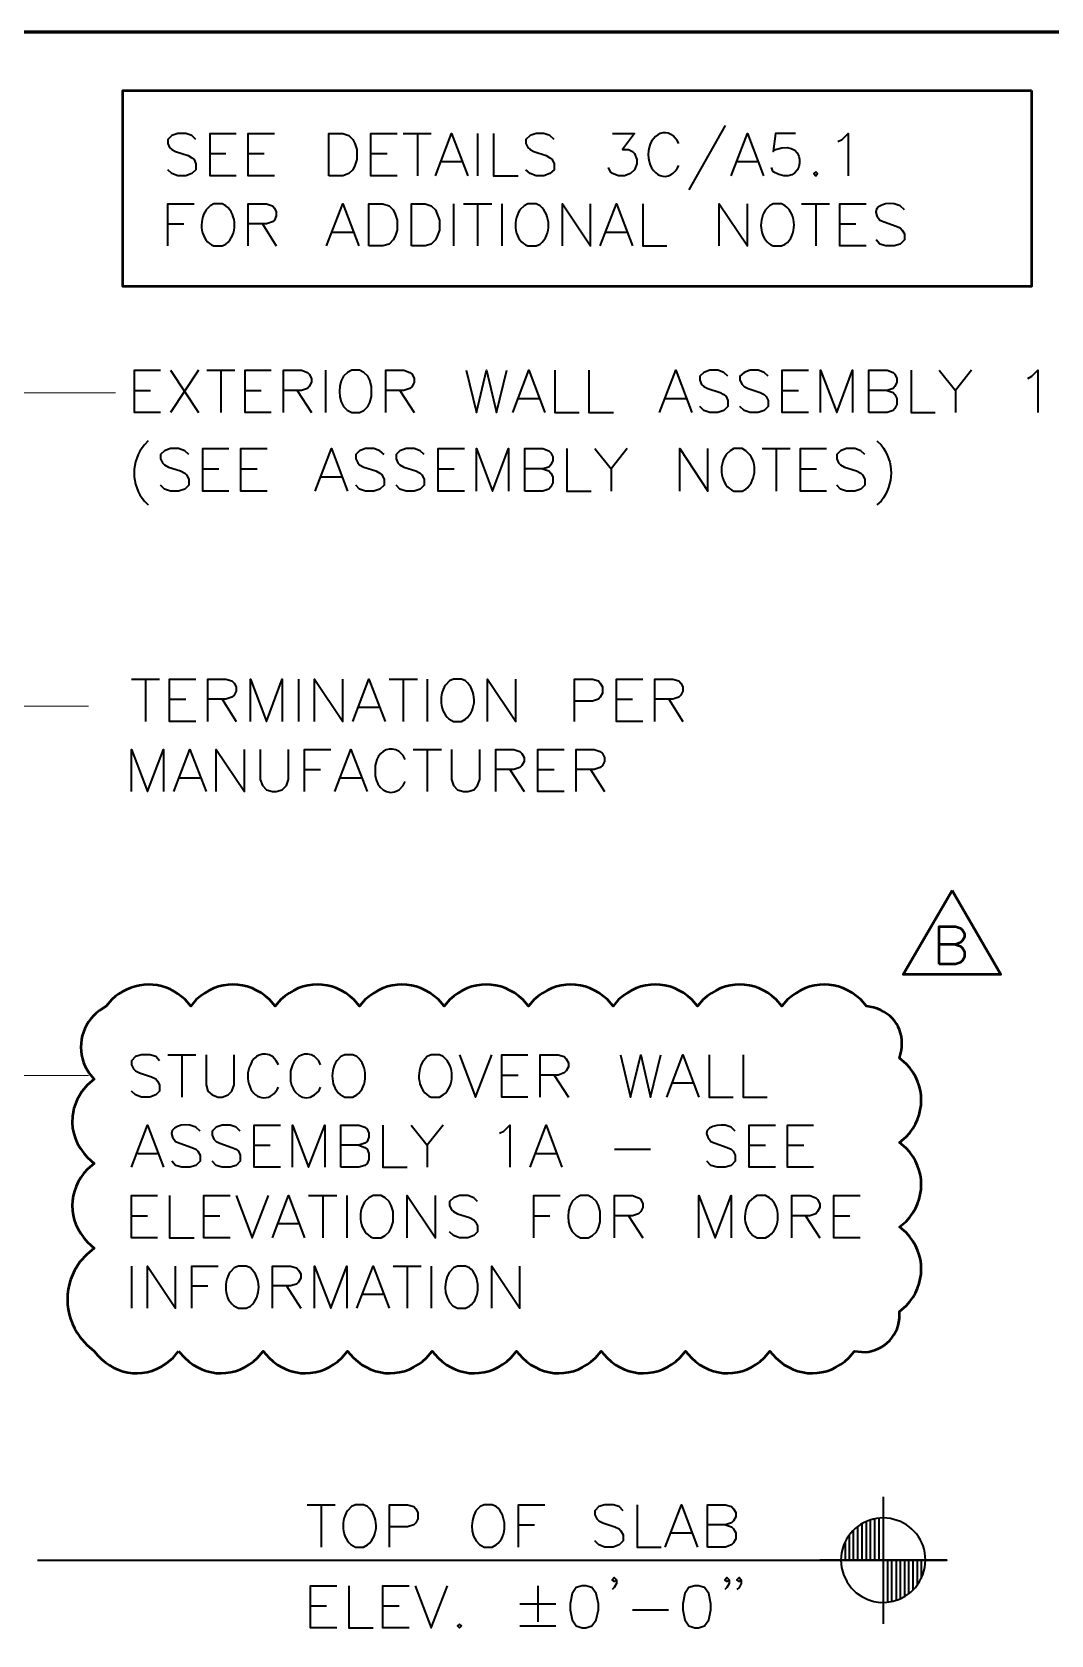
# Model space of a CAD drawing. Header units: inches. Extents: x 5 to 516, y -193 to 129.
# Drawn here: x 353.964 to 355.472, y -10.932 to -8.559 of the extents above; entities that cross this region are included whole.
import ezdxf

# ---------------------------------------------------------------- set-up
doc = ezdxf.new("R2010")
doc.units = ezdxf.units.IN
doc.header["$MEASUREMENT"] = 0
doc.layers.add('PDF6_Geometry', color=7, linetype='Continuous')

msp = doc.modelspace()

# ---------------------------------------------------------------- linework, layer by layer
at = {"layer": 'PDF6_Geometry', "lineweight": 60}
msp.add_lwpolyline([(356.8940342, -11.7255821), (356.8940342, -8.5589156), (334.3940348, -8.5589156), (334.3940348, -12.3344711)], dxfattribs=at)
at = {"layer": 'PDF6_Geometry', "lineweight": 50}
for points in [[(355.4434786, -8.6455816), (355.4434786, -8.9355816), (354.0984787, -8.9355816), (354.0984787, -8.6455816)], [(355.3257009, -9.8294708), (355.3979231, -9.9539153), (355.2534786, -9.9539153)]]:
    msp.add_lwpolyline(points, close=True, dxfattribs=at)
at = {"layer": 'PDF6_Geometry', "lineweight": 35}
for points in [[(354.9901453, -8.6972483), (354.9362564, -8.7922483)], [(354.206812, -8.7178048), (354.2007009, -8.7122492), (354.191812, -8.7089159), (354.1801454, -8.7089159), (354.1712565, -8.7122492), (354.1651454, -8.7178048), (354.1651454, -8.7239159), (354.1679231, -8.730027), (354.1712565, -8.7328048), (354.176812, -8.7355825), (354.1951454, -8.7416937), (354.2007009, -8.745027), (354.2040343, -8.7478048), (354.206812, -8.7539159), (354.206812, -8.7628048), (354.2007009, -8.7683603), (354.191812, -8.7716936), (354.1801454, -8.7716936), (354.1712565, -8.7683603), (354.1651454, -8.7628048)], [(354.2662565, -8.7716932), (354.2279231, -8.7716932), (354.2279231, -8.7089154), (354.2662565, -8.7089154)], [(354.3229231, -8.7716932), (354.2840342, -8.7716932), (354.2840342, -8.7089154), (354.3229231, -8.7089154)], [(354.5045897, -8.7716932), (354.4657008, -8.7716932), (354.4657008, -8.7089154), (354.5045897, -8.7089154)], [(354.5134786, -8.7089151), (354.5551453, -8.7089151)], [(354.5345897, -8.7089151), (354.5345897, -8.7716929)], [(354.5612565, -8.7716932), (354.5851453, -8.7089154), (354.6090342, -8.7716932)], [(354.6234787, -8.7089151), (354.6234787, -8.7716929)], [(354.6473675, -8.7089151), (354.6473675, -8.7716929), (354.6834786, -8.7716929)], [(354.7368119, -8.7178048), (354.7307008, -8.7122492), (354.7218119, -8.7089159), (354.7101453, -8.7089159), (354.7012564, -8.7122492), (354.6951453, -8.7178048), (354.6951453, -8.7239159), (354.697923, -8.730027), (354.7012564, -8.7328048), (354.7068119, -8.7355825), (354.7251453, -8.7416937), (354.7307008, -8.745027), (354.7340342, -8.7478048), (354.7368119, -8.7539159), (354.7368119, -8.7628048), (354.7307008, -8.7683603), (354.7218119, -8.7716936), (354.7101453, -8.7716936), (354.7012564, -8.7683603), (354.6951453, -8.7628048)], [(354.8234787, -8.7089151), (354.855701, -8.7089151), (354.8379232, -8.732804), (354.8468121, -8.732804), (354.8529232, -8.7355818), (354.855701, -8.7389151), (354.8590343, -8.747804), (354.8590343, -8.7539151), (354.855701, -8.762804), (354.8501454, -8.7683595), (354.8412565, -8.7716929), (354.8323676, -8.7716929), (354.8234787, -8.7683595), (354.8201454, -8.7655818), (354.8173676, -8.7594707)], [(354.9990342, -8.7716932), (355.0229231, -8.7089154), (355.046812, -8.7716932)], [(355.0940342, -8.7089151), (355.0645897, -8.7089151), (355.0612564, -8.7355818), (355.0645897, -8.732804)], [(355.1568119, -8.721138), (355.162923, -8.7178046), (355.1718119, -8.7089157), (355.1718119, -8.7716935)], [(354.2279231, -8.738915), (354.2512565, -8.738915)], [(354.2840342, -8.738915), (354.3079231, -8.738915)], [(354.4657008, -8.738915), (354.4895897, -8.738915)], [(354.5701453, -8.7505818), (354.6001453, -8.7505818)], [(355.007923, -8.7505818), (355.0373675, -8.7505818)], [(355.0612564, -8.7655818), (355.0584786, -8.7594707)], [(354.1651454, -8.8755818), (354.1651454, -8.8133595), (354.2040343, -8.8133595)], [(354.2512562, -8.8161376), (354.2457007, -8.8133598), (354.2334785, -8.8133598), (354.2279229, -8.8161376), (354.2218118, -8.8222487)], [(354.2840342, -8.8755818), (354.2840342, -8.8133595), (354.3112564, -8.8133595), (354.3201453, -8.8161373), (354.3229231, -8.8194707), (354.3257009, -8.8250262), (354.3257009, -8.8311373), (354.3229231, -8.8372484), (354.3201453, -8.8400262), (354.3112564, -8.842804), (354.2840342, -8.842804)], [(354.4001451, -8.8755818), (354.424034, -8.8133595), (354.4479229, -8.8755818)], [(354.5879232, -8.8133598), (354.5879232, -8.875582)], [(354.6029231, -8.8133598), (354.6445898, -8.8133598)], [(354.6234787, -8.8133598), (354.6234787, -8.875582)], [(354.6595897, -8.8133598), (354.6595897, -8.875582)], [(354.7162565, -8.8161376), (354.7101454, -8.8133598), (354.6979232, -8.8133598), (354.6923677, -8.8161376), (354.6862565, -8.8222487)], [(354.7490342, -8.8755818), (354.7490342, -8.8133595), (354.7907009, -8.8755818), (354.7907009, -8.8133595)], [(354.8051453, -8.8755818), (354.8290342, -8.8133595), (354.8529231, -8.8755818)], [(354.8679231, -8.8133598), (354.8679231, -8.875582), (354.9034786, -8.875582)], [(354.9812565, -8.8755818), (354.9812565, -8.8133595), (355.0229231, -8.8755818), (355.0229231, -8.8133595)], [(355.0790342, -8.8161376), (355.0734787, -8.8133598), (355.0612564, -8.8133598), (355.0557009, -8.8161376), (355.0495898, -8.8222487)], [(355.1029231, -8.8133598), (355.1445898, -8.8133598)], [(355.1240342, -8.8133598), (355.1240342, -8.875582)], [(355.1984786, -8.8755818), (355.1595897, -8.8755818), (355.1595897, -8.8133595), (355.1984786, -8.8133595)], [(355.2551454, -8.8222483), (355.2490342, -8.8161372), (355.2401454, -8.8133595)], [(354.1651454, -8.8428048), (354.1890343, -8.8428048)], [(354.3051453, -8.8428048), (354.3257009, -8.8755825)], [(355.1595897, -8.8428048), (355.1834786, -8.8428048)], [(355.2190342, -8.8372483), (355.2251454, -8.8400261), (355.2429231, -8.8461372), (355.2490342, -8.848915), (355.251812, -8.8522483), (355.2551454, -8.8578039), (355.2551454, -8.8666928), (355.2490342, -8.8728039), (355.2401454, -8.8755817), (355.2279231, -8.8755817), (355.2190342, -8.8728039), (355.2134787, -8.8666928)], [(354.2334785, -8.875582), (354.2457007, -8.875582), (354.2512562, -8.8728043)], [(354.4090342, -8.8550265), (354.4390342, -8.8550265)], [(354.6979232, -8.875582), (354.7101454, -8.875582), (354.7162565, -8.8728043)], [(354.8140341, -8.8550265), (354.8440341, -8.8550265)], [(355.0612564, -8.875582), (355.0734787, -8.875582), (355.0790342, -8.8728043)], [(354.1545899, -9.1222486), (354.115701, -9.1222486), (354.115701, -9.0594708), (354.1545899, -9.0594708)], [(354.1690344, -9.0594716), (354.2107011, -9.1222494)], [(354.2107011, -9.0594716), (354.1690344, -9.1222494)], [(354.2229231, -9.0594716), (354.2645897, -9.0594716)], [(354.2434786, -9.0594716), (354.2434786, -9.1222494)], [(354.3179233, -9.1222486), (354.27959, -9.1222486), (354.27959, -9.0594708), (354.3179233, -9.0594708)], [(354.3362566, -9.1222486), (354.3362566, -9.0594708), (354.3629232, -9.0594708), (354.3718121, -9.0628041), (354.3745899, -9.0655819), (354.3779232, -9.071693), (354.3779232, -9.0772486), (354.3745899, -9.0833597), (354.3718121, -9.086693), (354.3629232, -9.0894708), (354.3362566, -9.0894708)], [(354.3984785, -9.0594716), (354.3984785, -9.1222494)], [(354.4373675, -9.1222494), (354.4490342, -9.1222494), (354.4551453, -9.1189161), (354.4612564, -9.1133605), (354.4640342, -9.1072494), (354.466812, -9.0983605), (354.466812, -9.0833605), (354.4640342, -9.0744716), (354.4612564, -9.0683605), (354.4551453, -9.062805), (354.4490342, -9.0594716), (354.4373675, -9.0594716), (354.4312564, -9.062805), (354.4251453, -9.0683605)], [(354.4879233, -9.1222486), (354.4879233, -9.0594708), (354.51459, -9.0594708), (354.5234788, -9.0628041), (354.5268122, -9.0655819), (354.52959, -9.071693), (354.52959, -9.0772486), (354.5268122, -9.0833597), (354.5234788, -9.086693), (354.51459, -9.0894708), (354.4879233, -9.0894708)], [(354.6068119, -9.0594716), (354.6218119, -9.1222494), (354.6368119, -9.0594716), (354.6518119, -9.1222494), (354.6668119, -9.0594716)], [(354.6757008, -9.1222486), (354.6995897, -9.0594708), (354.722923, -9.1222486)], [(354.7379233, -9.0594716), (354.7379233, -9.1222494), (354.7740344, -9.1222494)], [(354.7884785, -9.0594716), (354.7884785, -9.1222494), (354.8245896, -9.1222494)], [(354.892923, -9.1222486), (354.9168119, -9.0594708), (354.9407008, -9.1222486)], [(354.9940341, -9.0683602), (354.987923, -9.0628046), (354.9790341, -9.0594713), (354.9673675, -9.0594713), (354.9584786, -9.0628046), (354.9523675, -9.0683602), (354.9523675, -9.0744713), (354.9551452, -9.0805824), (354.9584786, -9.0833602), (354.9645897, -9.0866935), (354.9823675, -9.0922491), (354.987923, -9.0955824), (354.9912564, -9.0983602), (354.9940341, -9.1044713), (354.9940341, -9.1133602), (354.987923, -9.1189157), (354.9790341, -9.1222491), (354.9673675, -9.1222491), (354.9584786, -9.1189157), (354.9523675, -9.1133602)], [(355.0534787, -9.0683602), (355.0479231, -9.0628046), (355.0390343, -9.0594713), (355.026812, -9.0594713), (355.0179231, -9.0628046), (355.011812, -9.0683602), (355.011812, -9.0744713), (355.0151454, -9.0805824), (355.0179231, -9.0833602), (355.0240343, -9.0866935), (355.041812, -9.0922491), (355.0479231, -9.0955824), (355.0507009, -9.0983602), (355.0534787, -9.1044713), (355.0534787, -9.1133602), (355.0479231, -9.1189157), (355.0390343, -9.1222491), (355.026812, -9.1222491), (355.0179231, -9.1189157), (355.011812, -9.1133602)], [(355.1134787, -9.1222486), (355.0745898, -9.1222486), (355.0745898, -9.0594708), (355.1134787, -9.0594708)], [(355.1312564, -9.1222486), (355.1312564, -9.0594708), (355.1551453, -9.1222486), (355.1784786, -9.0594708), (355.1784786, -9.1222486)], [(355.2023675, -9.1222486), (355.2023675, -9.0594708), (355.2295897, -9.0594708), (355.2384786, -9.0628041), (355.2412564, -9.0655819), (355.2440341, -9.071693), (355.2440341, -9.0772486), (355.2412564, -9.0833597), (355.2384786, -9.086693), (355.2295897, -9.0894708), (355.2023675, -9.0894708)], [(355.2651454, -9.0594716), (355.2651454, -9.1222494), (355.3007009, -9.1222494)], [(355.306812, -9.0594716), (355.3307009, -9.0894716), (355.3307009, -9.1222494)], [(355.3545897, -9.0594716), (355.3307008, -9.0894716)], [(355.437923, -9.0716934), (355.4440341, -9.06836), (355.452923, -9.0594711), (355.452923, -9.1222489)], [(354.115701, -9.0894716), (354.1395899, -9.0894716)], [(354.27959, -9.0894716), (354.3034788, -9.0894716)], [(354.3568119, -9.0894716), (354.377923, -9.1222493)], [(354.5084786, -9.0894716), (354.5295897, -9.1222493)], [(354.6845899, -9.1011383), (354.7140343, -9.1011383)], [(354.901812, -9.1011383), (354.931812, -9.1011383)], [(355.0745898, -9.0894716), (355.0984787, -9.0894716)], [(355.2295897, -9.0894716), (355.2384786, -9.0922493), (355.2412564, -9.0955827), (355.2440342, -9.1011382), (355.2440342, -9.1100271), (355.2412564, -9.1161382), (355.2384786, -9.118916), (355.2295897, -9.1222493), (355.2023675, -9.1222493)], [(354.1362562, -9.1639152), (354.1307007, -9.1700263)], [(354.1962566, -9.1844716), (354.1901455, -9.1789161), (354.1812566, -9.1755828), (354.1690344, -9.1755828), (354.1601455, -9.1789161), (354.15459, -9.1844716), (354.15459, -9.1905828), (354.1573677, -9.1966939), (354.1601455, -9.1994716), (354.1662566, -9.202805), (354.1840344, -9.2083605), (354.1901455, -9.2116939), (354.1929233, -9.2144716), (354.1962566, -9.2205828), (354.1962566, -9.2294716), (354.1901455, -9.2355828), (354.1812566, -9.2383605), (354.1690344, -9.2383605), (354.1601455, -9.2355828), (354.15459, -9.2294716)], [(354.2557008, -9.23836), (354.2168119, -9.23836), (354.2168119, -9.1755823), (354.2557008, -9.1755823)], [(354.3123674, -9.23836), (354.2734785, -9.23836), (354.2734785, -9.1755823), (354.3123674, -9.1755823)], [(354.3834786, -9.23836), (354.4073675, -9.1755823), (354.4312564, -9.23836)], [(354.4851453, -9.1844716), (354.4790342, -9.1789161), (354.4701453, -9.1755828), (354.4579231, -9.1755828), (354.4490342, -9.1789161), (354.4434787, -9.1844716), (354.4434787, -9.1905828), (354.4462565, -9.1966939), (354.4490342, -9.1994716), (354.4551453, -9.202805), (354.4729231, -9.2083605), (354.4790342, -9.2116939), (354.481812, -9.2144716), (354.4851453, -9.2205828), (354.4851453, -9.2294716), (354.4790342, -9.2355828), (354.4701453, -9.2383605), (354.4579231, -9.2383605), (354.4490342, -9.2355828), (354.4434787, -9.2294716)], [(354.5445899, -9.1844716), (354.5384788, -9.1789161), (354.5295899, -9.1755828), (354.5179232, -9.1755828), (354.5084788, -9.1789161), (354.5029232, -9.1844716), (354.5029232, -9.1905828), (354.505701, -9.1966939), (354.5084788, -9.1994716), (354.5145899, -9.202805), (354.5323677, -9.2083605), (354.5384788, -9.2116939), (354.5412566, -9.2144716), (354.5445899, -9.2205828), (354.5445899, -9.2294716), (354.5384788, -9.2355828), (354.5295899, -9.2383605), (354.5179232, -9.2383605), (354.5084788, -9.2355828), (354.5029232, -9.2294716)], [(354.6040341, -9.23836), (354.5651452, -9.23836), (354.5651452, -9.1755823), (354.6040341, -9.1755823)], [(354.6218118, -9.23836), (354.6218118, -9.1755823), (354.6457007, -9.23836), (354.6695896, -9.1755823), (354.6695896, -9.23836)], [(354.6934787, -9.23836), (354.6934787, -9.1755823), (354.7201453, -9.1755823), (354.7290342, -9.1789156), (354.731812, -9.1816934), (354.7351453, -9.1878045), (354.7351453, -9.19336), (354.731812, -9.1994711), (354.7290342, -9.2028045), (354.7201453, -9.2055823), (354.6934787, -9.2055823)], [(354.7557009, -9.175582), (354.7557009, -9.2383598), (354.791812, -9.2383598)], [(354.7973676, -9.175582), (354.8212565, -9.205582), (354.8212565, -9.2383598)], [(354.8451454, -9.175582), (354.8212565, -9.205582)], [(354.9229231, -9.23836), (354.9229231, -9.1755823), (354.9645898, -9.23836), (354.9645898, -9.1755823)], [(355.0207009, -9.1789153), (355.0151453, -9.175582), (355.0029231, -9.175582), (354.9973675, -9.1789153), (354.9912564, -9.1844709)], [(355.0445898, -9.175582), (355.0862564, -9.175582)], [(355.0657009, -9.175582), (355.0657009, -9.2383598)], [(355.1401453, -9.23836), (355.1012564, -9.23836), (355.1012564, -9.1755823), (355.1401453, -9.1755823)], [(355.196812, -9.1844716), (355.1907009, -9.1789161), (355.181812, -9.1755828), (355.1695898, -9.1755828), (355.1607009, -9.1789161), (355.1551453, -9.1844716), (355.1551453, -9.1905828), (355.1579231, -9.1966939), (355.1607009, -9.1994716), (355.166812, -9.202805), (355.1845898, -9.2083605), (355.1907009, -9.2116939), (355.1934787, -9.2144716), (355.196812, -9.2205828), (355.196812, -9.2294716), (355.1907009, -9.2355828), (355.181812, -9.2383605), (355.1695898, -9.2383605), (355.1607009, -9.2355828), (355.1551453, -9.2294716)], [(355.2145898, -9.1639152), (355.2207009, -9.1700263)], [(354.2168119, -9.2055819), (354.2407008, -9.2055819)], [(354.2734785, -9.2055819), (354.2973674, -9.2055819)], [(354.5651452, -9.2055819), (354.5890341, -9.2055819)], [(354.7201454, -9.2055819), (354.7290343, -9.2083597), (354.731812, -9.211693), (354.7351454, -9.2172486), (354.7351454, -9.2261374), (354.731812, -9.2322486), (354.7290343, -9.2355819), (354.7201454, -9.2383597), (354.6934787, -9.2383597)], [(355.1012564, -9.2055819), (355.1251453, -9.2055819)], [(354.3923677, -9.2172486), (354.4223677, -9.2172486)], [(354.1307007, -9.2533597), (354.1362562, -9.2589152)], [(355.0029231, -9.2383598), (355.0151453, -9.2383598), (355.0207009, -9.235582)], [(355.2207009, -9.2533597), (355.2145898, -9.2589152)], [(354.1112564, -9.5166928), (354.1529231, -9.5166928)], [(354.1323675, -9.5166928), (354.1323675, -9.5794705)], [(354.2068122, -9.5794708), (354.1679233, -9.5794708), (354.1679233, -9.516693), (354.2068122, -9.516693)], [(354.2245899, -9.5794708), (354.2245899, -9.516693), (354.2512566, -9.516693), (354.2601455, -9.5194708), (354.2634788, -9.5228042), (354.2662566, -9.5283597), (354.2662566, -9.5344708), (354.2634788, -9.5405819), (354.2601455, -9.5433597), (354.2512566, -9.546693), (354.2245899, -9.546693)], [(354.2873674, -9.5794708), (354.2873674, -9.516693), (354.3112563, -9.5794708), (354.3345896, -9.516693), (354.3345896, -9.5794708)], [(354.3584785, -9.5166928), (354.3584785, -9.5794705)], [(354.3823675, -9.5794708), (354.3823675, -9.516693), (354.4240342, -9.5794708), (354.4240342, -9.516693)], [(354.4390341, -9.5794708), (354.462923, -9.516693), (354.4868119, -9.5794708)], [(354.4929231, -9.5166928), (354.5345897, -9.5166928)], [(354.5134786, -9.5166928), (354.5134786, -9.5794705)], [(354.5490342, -9.5166928), (354.5490342, -9.5794705)], [(354.6057009, -9.5194705), (354.5995898, -9.5166928), (354.5879232, -9.5166928), (354.5818121, -9.5194705), (354.5762565, -9.5255817)], [(354.6384786, -9.5794708), (354.6384786, -9.516693), (354.6801453, -9.5794708), (354.6801453, -9.516693)], [(354.7668121, -9.5794708), (354.7668121, -9.516693), (354.7934788, -9.516693), (354.8023677, -9.5194708), (354.8051455, -9.5228042), (354.8084788, -9.5283597), (354.8084788, -9.5378042), (354.8051455, -9.5433597), (354.8023677, -9.546693), (354.7934788, -9.5494708), (354.7668121, -9.5494708)], [(354.867923, -9.5794708), (354.8290341, -9.5794708), (354.8290341, -9.516693), (354.867923, -9.516693)], [(354.8857008, -9.5794708), (354.8857008, -9.516693), (354.9123675, -9.516693), (354.9212564, -9.5194708), (354.9245897, -9.5228042), (354.9273675, -9.5283597), (354.9273675, -9.5344708), (354.9245897, -9.5405819), (354.9212564, -9.5433597), (354.9123675, -9.546693), (354.8857008, -9.546693)], [(354.1679233, -9.5466927), (354.1918122, -9.5466927)], [(354.2457008, -9.5466927), (354.2662563, -9.5794705)], [(354.4479232, -9.5583594), (354.4779232, -9.5583594)], [(354.8290341, -9.5466927), (354.852923, -9.5466927)], [(354.9068119, -9.5466927), (354.9273675, -9.5794705)], [(354.5879232, -9.5794705), (354.5995898, -9.5794705), (354.6057009, -9.5761372)], [(354.1112564, -9.6833594), (354.1112564, -9.6211372), (354.1351453, -9.6833594), (354.1590342, -9.6211372), (354.1590342, -9.6833594)], [(354.1740342, -9.6833594), (354.1979231, -9.6211372), (354.221812, -9.6833594)], [(354.2368119, -9.6833594), (354.2368119, -9.6211372), (354.2784786, -9.6833594), (354.2784786, -9.6211372)], [(354.3018118, -9.6211375), (354.3018118, -9.6655819), (354.3051452, -9.6744708), (354.3112563, -9.6805819), (354.3201452, -9.6833597), (354.3257007, -9.6833597), (354.3345896, -9.6805819), (354.3407007, -9.6744708), (354.3440341, -9.6655819), (354.3440341, -9.6211375)], [(354.3673676, -9.6833594), (354.3673676, -9.6211372), (354.4062564, -9.6211372)], [(354.4123674, -9.6833594), (354.4362563, -9.6211372), (354.4601452, -9.6833594)], [(354.5162566, -9.6355825), (354.5134788, -9.6300269), (354.5073677, -9.6239158)], [(354.5284786, -9.6211375), (354.5701453, -9.6211375)], [(354.5490342, -9.6211375), (354.5490342, -9.6833597)], [(354.5851455, -9.6211375), (354.5851455, -9.6655819), (354.5879233, -9.6744708), (354.5940344, -9.6805819), (354.6029233, -9.6833597), (354.6090344, -9.6833597), (354.6179233, -9.6805819), (354.6234788, -9.6744708), (354.6268122, -9.6655819), (354.6268122, -9.6211375)], [(354.6507009, -9.6833594), (354.6507009, -9.6211372), (354.6773676, -9.6211372), (354.6862565, -9.623915), (354.6890343, -9.6266928), (354.6923676, -9.6328039), (354.6923676, -9.638915), (354.6890343, -9.6444705), (354.6862565, -9.6478039), (354.6773676, -9.6505817), (354.6507009, -9.6505817)], [(354.7518121, -9.6833594), (354.7129232, -9.6833594), (354.7129232, -9.6211372), (354.7518121, -9.6211372)], [(354.7695898, -9.6833594), (354.7695898, -9.6211372), (354.7962565, -9.6211372), (354.8051453, -9.623915), (354.8084787, -9.6266928), (354.8112565, -9.6328039), (354.8112565, -9.638915), (354.8084787, -9.6444705), (354.8051453, -9.6478039), (354.7962565, -9.6505817), (354.7695898, -9.6505817)], [(354.3673676, -9.6505824), (354.3912564, -9.6505824)], [(354.4745899, -9.6355825), (354.4718122, -9.6444714), (354.4718122, -9.6594714)], [(354.6712565, -9.6505824), (354.6923676, -9.6833602)], [(354.7129232, -9.6505824), (354.7368121, -9.6505824)], [(354.7907009, -9.6505824), (354.8112564, -9.6833602)], [(354.1829233, -9.6628041), (354.2129233, -9.6628041)], [(354.4212565, -9.6628041), (354.450701, -9.6628041)], [(354.5073677, -9.6805825), (354.5134788, -9.6744714), (354.5162566, -9.6683602)], [(354.1529231, -10.0816929), (354.1473675, -10.0755818), (354.1384786, -10.072804), (354.1262564, -10.072804), (354.1173675, -10.0755818), (354.1112564, -10.0816929), (354.1112564, -10.087804), (354.1145897, -10.0939152), (354.1173675, -10.0966929), (354.1234786, -10.0994707), (354.1412564, -10.1055818), (354.1473675, -10.1083596), (354.1501453, -10.1116929), (354.1529231, -10.1172485), (354.1529231, -10.1266929), (354.1473675, -10.1322485), (354.1384786, -10.1355818), (354.1262564, -10.1355818), (354.1173675, -10.1322485), (354.1112564, -10.1266929)], [(354.1651454, -10.0728044), (354.206812, -10.0728044)], [(354.1857009, -10.0728044), (354.1857009, -10.1355822)], [(354.221812, -10.0728044), (354.221812, -10.1172489), (354.2245898, -10.1266933), (354.2307009, -10.1322489), (354.2395898, -10.1355822), (354.2457009, -10.1355822), (354.2545898, -10.1322489), (354.2601453, -10.1266933), (354.2634787, -10.1172489), (354.2634787, -10.0728044)], [(354.3290341, -10.0878044), (354.3257008, -10.0816933), (354.3201452, -10.0755821)], [(354.3912566, -10.0878044), (354.3884788, -10.0816933), (354.3823677, -10.0755821)], [(354.4451451, -10.0755822), (354.439034, -10.0728044), (354.4273674, -10.0728044), (354.4212563, -10.0755822), (354.4151451, -10.0816933)], [(354.5729231, -10.0755822), (354.5673675, -10.0728044), (354.5551453, -10.0728044), (354.5490342, -10.0755822), (354.5434786, -10.0816933)], [(354.596812, -10.0728044), (354.6207009, -10.1355822), (354.6445898, -10.0728044)], [(354.6979231, -10.1355825), (354.6595897, -10.1355825), (354.6595897, -10.0728047), (354.6979231, -10.0728047)], [(354.7162564, -10.1355825), (354.7162564, -10.0728047), (354.742923, -10.0728047), (354.7518119, -10.0755825), (354.7545897, -10.0789158), (354.757923, -10.0850269), (354.757923, -10.0905825), (354.7545897, -10.0966936), (354.7518119, -10.0994713), (354.742923, -10.1028047), (354.7162564, -10.1028047)], [(354.8351455, -10.0728044), (354.8501455, -10.1355822), (354.8651455, -10.0728044), (354.8795899, -10.1355822), (354.8945899, -10.0728044)], [(354.9034786, -10.1355825), (354.9273675, -10.0728047), (354.9512564, -10.1355825)], [(354.9662564, -10.0728044), (354.9662564, -10.1355822), (355.0018119, -10.1355822)], [(355.016812, -10.0728044), (355.016812, -10.1355822), (355.0523675, -10.1355822)], [(354.3495899, -10.0878044), (354.3468122, -10.0966933), (354.3468122, -10.1116933)], [(354.6595897, -10.1028043), (354.6834786, -10.1028043)], [(354.7368119, -10.1028043), (354.757923, -10.1355821)], [(354.3823677, -10.1322488), (354.3884788, -10.1266932), (354.3912566, -10.1205821)], [(354.9123675, -10.1144711), (354.9423675, -10.1144711)], [(354.4273674, -10.1355822), (354.439034, -10.1355822), (354.4451451, -10.1322489)], [(354.5551453, -10.1355822), (354.5673675, -10.1355822), (354.5729231, -10.1322489)], [(354.1112564, -10.2394711), (354.1351453, -10.1772488), (354.1590342, -10.2394711)], [(354.2129232, -10.1861376), (354.2068121, -10.1800265), (354.1979232, -10.1772488)], [(354.2723675, -10.1861376), (354.2662564, -10.1800265), (354.2573675, -10.1772488), (354.2457008, -10.1772488), (354.2368119, -10.1800265), (354.2307008, -10.1861376), (354.2307008, -10.1916932), (354.2334786, -10.1978043), (354.2368119, -10.2011376), (354.2423675, -10.2039154), (354.2601452, -10.2100265), (354.2662564, -10.2128043), (354.2695897, -10.2155821), (354.2723675, -10.2216932), (354.2723675, -10.2305821), (354.2662564, -10.2366932), (354.2573675, -10.239471), (354.2457008, -10.239471), (354.2368119, -10.2366932), (354.2307008, -10.2305821)], [(354.3318122, -10.2394711), (354.2929233, -10.2394711), (354.2929233, -10.1772488), (354.3318122, -10.1772488)], [(354.3495899, -10.2394711), (354.3495899, -10.1772488), (354.3734788, -10.2394711), (354.3973677, -10.1772488), (354.3973677, -10.2394711)], [(354.4212565, -10.2394711), (354.4212565, -10.1772488), (354.4479232, -10.1772488), (354.4568121, -10.1800266), (354.4601454, -10.1828044), (354.4629232, -10.1889155), (354.4629232, -10.1950266), (354.4601454, -10.2011377), (354.4568121, -10.2039155), (354.4479232, -10.2066933), (354.4212565, -10.2066933)], [(354.4834785, -10.1772491), (354.4834785, -10.2394713), (354.5195896, -10.2394713)], [(354.5251451, -10.1772491), (354.549034, -10.2066936), (354.549034, -10.2394713)], [(354.5729232, -10.1772491), (354.5490343, -10.2066936)], [(354.6562565, -10.1889159), (354.6623677, -10.1861381), (354.6712565, -10.1772492), (354.6712565, -10.2394714)], [(354.7012564, -10.2394711), (354.7251453, -10.1772488), (354.7484786, -10.2394711)], [(355.0045898, -10.1861376), (354.9990343, -10.1800265), (354.9901454, -10.1772488)], [(355.0645898, -10.2394711), (355.0257009, -10.2394711), (355.0257009, -10.1772488), (355.0645898, -10.1772488)], [(355.1207009, -10.2394711), (355.0823675, -10.2394711), (355.0823675, -10.1772488), (355.1207009, -10.1772488)], [(354.1768121, -10.2011376), (354.1829232, -10.2039154), (354.200701, -10.2100265), (354.2068121, -10.2128043), (354.2095898, -10.2155821), (354.2129232, -10.2216932), (354.2129232, -10.2305821), (354.2068121, -10.2366932), (354.1979232, -10.239471), (354.185701, -10.239471), (354.1768121, -10.2366932), (354.1712565, -10.2305821)], [(354.9690343, -10.2011376), (354.9751454, -10.2039154), (354.9929232, -10.2100265), (354.9990343, -10.2128043), (355.001812, -10.2155821), (355.0045898, -10.2216932), (355.0045898, -10.2305821), (354.9990343, -10.2366932), (354.9901454, -10.239471), (354.9779232, -10.239471), (354.9690343, -10.2366932), (354.9629232, -10.2305821)], [(354.1207008, -10.2189158), (354.1501452, -10.2189158)], [(354.2929233, -10.2066929), (354.3168122, -10.2066929)], [(354.4479232, -10.2066929), (354.4568121, -10.2100263), (354.4601454, -10.212804), (354.4629232, -10.2189152), (354.4629232, -10.227804), (354.4601454, -10.2339152), (354.4568121, -10.2366929), (354.4479232, -10.2394707), (354.4212566, -10.2394707)], [(354.7101455, -10.2189158), (354.7395899, -10.2189158)], [(354.8262564, -10.2128044), (354.8795897, -10.2128044)], [(355.0257009, -10.2066929), (355.0495898, -10.2066929)], [(355.0823675, -10.2066929), (355.1062564, -10.2066929)], [(354.1501453, -10.3439158), (354.1112564, -10.3439158), (354.1112564, -10.281138), (354.1501453, -10.281138)], [(354.1679233, -10.2811377), (354.1679233, -10.3439155), (354.2040344, -10.3439155)], [(354.2573674, -10.3439158), (354.2184785, -10.3439158), (354.2184785, -10.281138), (354.2573674, -10.281138)], [(354.2662566, -10.2811377), (354.2901455, -10.3439155), (354.3140344, -10.2811377)], [(354.3201453, -10.3439158), (354.3440342, -10.281138), (354.3673675, -10.3439158)], [(354.3734787, -10.2811377), (354.4151454, -10.2811377)], [(354.3945898, -10.2811377), (354.3945898, -10.3439155)], [(354.4301453, -10.2811377), (354.4301453, -10.3439155)], [(354.469034, -10.3439155), (354.4807007, -10.3439155), (354.4868118, -10.3405822), (354.4929229, -10.3350266), (354.4957007, -10.3289155), (354.4984785, -10.3200266), (354.4984785, -10.3050266), (354.4957007, -10.2961377), (354.4929229, -10.2900266), (354.4868118, -10.2844711), (354.4807007, -10.2811377), (354.469034, -10.2811377), (354.4629229, -10.2844711), (354.4568118, -10.2900266)], [(354.5195898, -10.3439158), (354.5195898, -10.281138), (354.5612565, -10.3439158), (354.5612565, -10.281138)], [(354.6234787, -10.2900263), (354.6179231, -10.2844707), (354.6090342, -10.2811374), (354.596812, -10.2811374), (354.5879231, -10.2844707), (354.581812, -10.2900263), (354.581812, -10.2961374), (354.5851454, -10.3022485), (354.5879231, -10.3050263), (354.5940342, -10.3083596), (354.611812, -10.3139152), (354.6179231, -10.3172485), (354.6207009, -10.3200263), (354.6234787, -10.3261374), (354.6234787, -10.3350263), (354.6179231, -10.3405818), (354.6090342, -10.3439151), (354.596812, -10.3439151), (354.5879231, -10.3405818), (354.581812, -10.3350263)], [(354.706812, -10.3439158), (354.706812, -10.281138), (354.7457009, -10.281138)], [(354.7757009, -10.3439155), (354.7873676, -10.3439155), (354.7934787, -10.3405822), (354.7995898, -10.3350266), (354.8023676, -10.3289155), (354.8051454, -10.3200266), (354.8051454, -10.3050266), (354.8023676, -10.2961377), (354.7995898, -10.2900266), (354.7934787, -10.2844711), (354.7873676, -10.2811377), (354.7757009, -10.2811377), (354.7695898, -10.2844711), (354.7634787, -10.2900266)], [(354.8262564, -10.3439158), (354.8262564, -10.281138), (354.8529231, -10.281138), (354.861812, -10.2844713), (354.8651453, -10.2872491), (354.8679231, -10.2933602), (354.8679231, -10.2989158), (354.8651453, -10.3050269), (354.861812, -10.3083602), (354.8529231, -10.311138), (354.8262564, -10.311138)], [(354.9512564, -10.3439158), (354.9512564, -10.281138), (354.9751453, -10.3439158), (354.9990342, -10.281138), (354.9990342, -10.3439158)], [(355.0557009, -10.2844711), (355.0495898, -10.2811377), (355.0373675, -10.2811377), (355.031812, -10.2844711), (355.0257009, -10.2900266)], [(355.0884787, -10.3439158), (355.0884787, -10.281138), (355.1151454, -10.281138), (355.1240342, -10.2844713), (355.126812, -10.2872491), (355.1301454, -10.2933602), (355.1301454, -10.2989158), (355.126812, -10.3050269), (355.1240342, -10.3083602), (355.1151454, -10.311138), (355.0884787, -10.311138)], [(355.1895898, -10.3439158), (355.1507009, -10.3439158), (355.1507009, -10.281138), (355.1895898, -10.281138)], [(354.1112564, -10.3111376), (354.1351453, -10.3111376)], [(354.2184785, -10.3111376), (354.2423674, -10.3111376)], [(354.706812, -10.3111376), (354.7307009, -10.3111376)], [(354.846812, -10.3111376), (354.8679231, -10.3439154)], [(355.1090343, -10.3111376), (355.1301454, -10.3439154)], [(355.1507009, -10.3111376), (355.1745898, -10.3111376)], [(354.3290341, -10.3228044), (354.3584785, -10.3228044)], [(355.0373675, -10.3439155), (355.0495898, -10.3439155), (355.0557009, -10.3405822)], [(354.1112564, -10.3855824), (354.1112564, -10.4478047)], [(354.1351452, -10.4478044), (354.1351452, -10.3855822), (354.1768118, -10.4478044), (354.1768118, -10.3855822)], [(354.2007009, -10.4478044), (354.2007009, -10.3855822), (354.2395898, -10.3855822)], [(354.2873676, -10.3883602), (354.2812565, -10.3855824), (354.2695898, -10.3855824), (354.2634787, -10.3883602), (354.2573676, -10.3944713)], [(354.3201453, -10.4478044), (354.3201453, -10.3855822), (354.3468119, -10.3855822), (354.3557008, -10.38836), (354.3584786, -10.3916933), (354.3618119, -10.3972488), (354.3618119, -10.40336), (354.3584786, -10.4094711), (354.3557008, -10.4122488), (354.3468119, -10.4150266), (354.3201453, -10.4150266)], [(354.3823675, -10.4478044), (354.3823675, -10.3855822), (354.4062564, -10.4478044), (354.4301453, -10.3855822), (354.4301453, -10.4478044)], [(354.4451453, -10.4478044), (354.4690342, -10.3855822), (354.492923, -10.4478044)], [(354.4984787, -10.3855824), (354.5401454, -10.3855824)], [(354.5195898, -10.3855824), (354.5195898, -10.4478047)], [(354.5551453, -10.3855824), (354.5551453, -10.4478047)], [(354.6118118, -10.3883602), (354.6057007, -10.3855824), (354.594034, -10.3855824), (354.5879229, -10.3883602), (354.5818118, -10.3944713)], [(354.6445898, -10.4478044), (354.6445898, -10.3855822), (354.6862565, -10.4478044), (354.6862565, -10.3855822)], [(354.2007009, -10.4150263), (354.2245898, -10.4150263)], [(354.3407008, -10.4150263), (354.361812, -10.447804)], [(354.4540341, -10.4272491), (354.4834785, -10.4272491)], [(354.2695898, -10.4478047), (354.2812565, -10.4478047), (354.2873676, -10.4450269)], [(354.594034, -10.4478047), (354.6057007, -10.4478047), (354.6118118, -10.4450269)], [(354.3712563, -10.738915), (354.412923, -10.738915)], [(354.3923677, -10.738915), (354.3923677, -10.8016927)], [(354.4607009, -10.7416927), (354.4545898, -10.738915), (354.4429231, -10.738915), (354.436812, -10.7416927), (354.4312565, -10.7478038)], [(354.4934786, -10.801693), (354.4934786, -10.7389152), (354.5201453, -10.7389152), (354.5290342, -10.741693), (354.5323675, -10.7450263), (354.5351453, -10.7505819), (354.5351453, -10.7600263), (354.5323675, -10.7655819), (354.5290342, -10.7689152), (354.5201453, -10.771693), (354.4934786, -10.771693)], [(354.6512563, -10.7416927), (354.6451452, -10.738915), (354.6334786, -10.738915), (354.6273675, -10.7416927), (354.6212563, -10.7478038)], [(354.6840343, -10.801693), (354.6840343, -10.7389152), (354.7229232, -10.7389152)], [(354.8390342, -10.7478046), (354.8329231, -10.7416935), (354.8240342, -10.7389157), (354.811812, -10.7389157), (354.8029231, -10.7416935), (354.7973676, -10.7478046), (354.7973676, -10.7539157), (354.8001453, -10.7600268), (354.8029231, -10.7628046), (354.8090342, -10.7655824), (354.826812, -10.7716935), (354.8329231, -10.7744713), (354.8357009, -10.7778046), (354.8390342, -10.7833602), (354.8390342, -10.7922491), (354.8329231, -10.7983602), (354.8240342, -10.8016935), (354.811812, -10.8016935), (354.8029231, -10.7983602), (354.7973676, -10.7922491)], [(354.8595898, -10.738915), (354.8595898, -10.8016927), (354.8951454, -10.8016927)], [(354.9012565, -10.801693), (354.9251454, -10.7389152), (354.9490342, -10.801693)], [(354.9640342, -10.801693), (354.9640342, -10.7389152), (354.9907009, -10.7389152), (354.9995898, -10.741693), (355.0023676, -10.7450263), (355.0057009, -10.7505819), (355.0057009, -10.756693), (355.0023676, -10.7628041), (354.9995898, -10.7655819), (354.9907009, -10.7689152), (354.9640342, -10.7689152)], [(355.2240342, -10.7272482), (355.2240342, -10.915026)], [(354.6840343, -10.7689149), (354.7079232, -10.7689149)], [(354.9907009, -10.7689149), (354.9995898, -10.7716926), (355.0023676, -10.7744704), (355.0057009, -10.7805815), (355.0057009, -10.7894704), (355.0023676, -10.7955815), (354.9995898, -10.7983593), (354.9907009, -10.8016926), (354.9640343, -10.8016926)], [(355.1862564, -10.8211384), (355.1862564, -10.7711384)], [(355.1929231, -10.8211384), (355.1929231, -10.7666939)], [(355.1990343, -10.8211384), (355.1990343, -10.7639161)], [(355.2051453, -10.8211384), (355.2051453, -10.7616939)], [(355.2112564, -10.8211384), (355.2112564, -10.7600272)], [(355.2179231, -10.8211384), (355.2179231, -10.7589161)], [(354.9101453, -10.7805816), (354.9401453, -10.7805816)], [(355.1679231, -10.8211384), (355.1679231, -10.7939161)], [(355.1740342, -10.8211384), (355.1740342, -10.7833606)], [(355.1801453, -10.8211384), (355.1801453, -10.7766939)], [(354.4429231, -10.8016927), (354.4545898, -10.8016927), (354.4607009, -10.7983594)], [(354.6334786, -10.8016927), (354.6451452, -10.8016927), (354.6512563, -10.7983594)], [(353.9723675, -10.8211384), (355.3179231, -10.8211384), (355.1301453, -10.8211384)], [(355.1612565, -10.8211384), (355.1612565, -10.8205828)], [(355.2301452, -10.8211384), (355.2301452, -10.8833606)], [(355.2362564, -10.8211384), (355.2362564, -10.8822495)], [(355.2429231, -10.8211384), (355.2429231, -10.8805828)], [(355.2490342, -10.8211384), (355.2490342, -10.8783606)], [(355.2551454, -10.8211384), (355.2551454, -10.8750272)], [(355.2612564, -10.8211384), (355.2612564, -10.8711384)], [(355.267923, -10.8211384), (355.267923, -10.8655828)], [(355.2740342, -10.8211384), (355.2740342, -10.8583606)], [(355.2801453, -10.8211384), (355.2801453, -10.8483606)], [(355.2862565, -10.8211384), (355.2862565, -10.8205828)], [(354.4151455, -10.9211377), (354.3762566, -10.9211377), (354.3762566, -10.8589155), (354.4151455, -10.8589155)], [(354.4329233, -10.8589157), (354.4329233, -10.9211379), (354.4690344, -10.9211379)], [(354.5223673, -10.9211377), (354.4834785, -10.9211377), (354.4834785, -10.8589155), (354.5223673, -10.8589155)], [(354.5312566, -10.8589157), (354.5551454, -10.9211379), (354.5790343, -10.8589157)], [(354.7129232, -10.8589157), (354.7129232, -10.9122491)], [(354.8290341, -10.8500261), (354.8257007, -10.8528038), (354.822923, -10.8500261), (354.8257007, -10.8466927), (354.8290341, -10.8500261), (354.8290341, -10.8555816), (354.8257007, -10.8616927), (354.822923, -10.8644705)], [(354.9957009, -10.8500261), (354.9923675, -10.8528038), (354.9895898, -10.8500261), (354.9923675, -10.8466927), (354.9957009, -10.8500261), (354.9957009, -10.8555816), (354.9923675, -10.8616927), (354.9895898, -10.8644705)], [(355.0134786, -10.8500261), (355.0107009, -10.8528038), (355.0073675, -10.8500261), (355.0107009, -10.8466927), (355.0134786, -10.8500261), (355.0134786, -10.8555816), (355.0107009, -10.8616927), (355.0073675, -10.8644705)], [(354.3762566, -10.8883595), (354.4001455, -10.8883595)], [(354.4834785, -10.8883595), (354.5073673, -10.8883595)], [(354.6862565, -10.8855824), (354.7395898, -10.8855824)], [(354.8529231, -10.894471), (354.9062565, -10.894471)], [(354.6862565, -10.9183606), (354.7395898, -10.9183606)]]:
    msp.add_lwpolyline(points, dxfattribs=at)
for points in [[(354.4034786, -8.7716932), (354.4034786, -8.7089154), (354.4240342, -8.7089154), (354.4329231, -8.7122487), (354.4390342, -8.7178043), (354.4418119, -8.7239154), (354.4451453, -8.7328043), (354.4451453, -8.7478043), (354.4418119, -8.7566932), (354.4390342, -8.7628043), (354.4329231, -8.7683598), (354.4240342, -8.7716932)], [(355.1240342, -8.7655829), (355.1212564, -8.7683606), (355.1240342, -8.771694), (355.126812, -8.7683606)], [(354.4629232, -8.8755818), (354.4629232, -8.8133595), (354.4834787, -8.8133595), (354.4929232, -8.8161373), (354.4984787, -8.8222484), (354.5018121, -8.8283595), (354.5045898, -8.8372484), (354.5045898, -8.8522484), (354.5018121, -8.8611373), (354.4984787, -8.8666929), (354.4929232, -8.872804), (354.4834787, -8.8755818)], [(354.5257009, -8.8755818), (354.5257009, -8.8133595), (354.5462565, -8.8133595), (354.5551454, -8.8161373), (354.5612565, -8.8222484), (354.5640343, -8.8283595), (354.5673676, -8.8372484), (354.5673676, -8.8522484), (354.5640343, -8.8611373), (354.5612565, -8.8666929), (354.5551454, -8.872804), (354.5462565, -8.8755818)], [(354.7784786, -10.8589157), (354.7695897, -10.8616935), (354.7634786, -10.8705824), (354.7607008, -10.8855824), (354.7607008, -10.8944713), (354.7634786, -10.9094713), (354.7695897, -10.9183602), (354.7784786, -10.9211379), (354.7840342, -10.9211379), (354.792923, -10.9183602), (354.7990342, -10.9094713), (354.8023675, -10.8944713), (354.8023675, -10.8855824), (354.7990342, -10.8705824), (354.792923, -10.8616935), (354.7840342, -10.8589157)], [(354.9451453, -10.8589157), (354.9362564, -10.8616935), (354.9301453, -10.8705824), (354.9273675, -10.8855824), (354.9273675, -10.8944713), (354.9301453, -10.9094713), (354.9362564, -10.9183602), (354.9451453, -10.9211379), (354.9507008, -10.9211379), (354.9595897, -10.9183602), (354.9657008, -10.9094713), (354.9690341, -10.8944713), (354.9690341, -10.8855824), (354.9657008, -10.8705824), (354.9595897, -10.8616935), (354.9507008, -10.8589157)], [(354.596812, -10.9155823), (354.5940342, -10.9183601), (354.596812, -10.9211379), (354.5995898, -10.9183601)]]:
    msp.add_lwpolyline(points, close=True, dxfattribs=at)
at = {"layer": 'PDF6_Geometry', "lineweight": 15}
for points in [[(353.7512567, -9.2511379), (353.9373678, -9.0928045), (354.0879233, -9.0928045)], [(353.7134787, -10.2416932), (353.9373676, -9.5566932), (354.0479232, -9.5566932)], [(353.5245896, -10.6722487), (353.9373674, -10.1033599), (354.0479229, -10.1033599)]]:
    msp.add_lwpolyline(points, dxfattribs=at)
at = {"layer": 'PDF6_Geometry', "lineweight": 50}
for points in [[(355.306812, -9.9389159), (355.306812, -9.8828048), (355.3307009, -9.8828048), (355.3384787, -9.8855826), (355.3412565, -9.8883603), (355.3440343, -9.8933603), (355.3440343, -9.8989159), (355.3412565, -9.9039159), (355.3384787, -9.9066937), (355.3307009, -9.9094714), (355.306812, -9.9094714)], [(355.3307008, -9.9094709), (355.3384786, -9.9122487), (355.3412564, -9.9150265), (355.3440341, -9.9200265), (355.3440341, -9.9283598), (355.3412564, -9.9333598), (355.3384786, -9.9361376), (355.3307008, -9.9389154), (355.3068119, -9.9389154)], [(354.2073675, -9.991138), (354.1990342, -10.001138), (354.1907008, -9.991138), (354.1801453, -9.9828046)], [(354.0823675, -9.991138), (354.0740342, -10.001138), (354.0640342, -10.0072491)], [(354.3323675, -9.991138), (354.3240342, -10.001138), (354.3157008, -9.991138)], [(354.4573675, -9.991138), (354.4490342, -10.001138), (354.4407008, -9.991138)], [(354.5823675, -9.991138), (354.5740341, -10.001138), (354.5657008, -9.991138)], [(354.7073675, -9.991138), (354.6990341, -10.001138), (354.6907008, -9.991138)], [(354.8323675, -9.991138), (354.8240341, -10.001138), (354.8157008, -9.991138)], [(354.9573675, -9.991138), (354.9490341, -10.001138), (354.9407008, -9.991138)], [(355.0823675, -9.991138), (355.0740341, -10.001138), (355.0657008, -9.991138)], [(355.2095897, -10.0028046), (355.1990341, -10.001138), (355.1907008, -9.991138)], [(355.257923, -10.086138), (355.247923, -10.0778046), (355.2507008, -10.0678046)], [(354.0429231, -10.0900268), (354.0490342, -10.1000269), (354.0562564, -10.1089157), (354.0462564, -10.1172491), (354.0379231, -10.1272491), (354.0312564, -10.1389158), (354.0262564, -10.1516935)], [(354.0262565, -10.1516935), (354.0240343, -10.1644713)], [(355.257923, -10.211138), (355.247923, -10.2028046), (355.257923, -10.1944713)], [(354.0462565, -10.2250268), (354.0562565, -10.2339157), (354.0462565, -10.242249)], [(355.257923, -10.336138), (355.247923, -10.3278046), (355.257923, -10.3194713)], [(355.247923, -10.4633602), (355.247923, -10.4528046), (355.257923, -10.4444713)], [(354.1629231, -10.5300268), (354.1729231, -10.5216935), (354.1812565, -10.5116935)], [(354.1812564, -10.5116935), (354.1901453, -10.5216935)], [(354.2979231, -10.5216935), (354.3062564, -10.5116935), (354.3151453, -10.5216935)], [(354.4229231, -10.5216935), (354.4312564, -10.5116935), (354.4401453, -10.5216935)], [(354.547923, -10.5216935), (354.5562564, -10.5116935), (354.5651453, -10.5216935)], [(354.672923, -10.5216935), (354.6812564, -10.5116935), (354.6901453, -10.5216935)], [(354.797923, -10.5216935), (354.8062564, -10.5116935), (354.8151453, -10.5216935)], [(354.922923, -10.5216935), (354.9312564, -10.5116935), (354.9401453, -10.5216935)], [(355.047923, -10.5216935), (355.0562564, -10.5116935), (355.0651452, -10.5216935)], [(355.172923, -10.5216935), (355.1812564, -10.5116935), (355.1918119, -10.5128046)]]:
    msp.add_lwpolyline(points, dxfattribs=at)
msp.add_lwpolyline([(354.0462565, -10.3500268), (354.0562565, -10.3589157), (354.0451454, -10.3683601), (354.0351454, -10.3794712, 0.331937854), (354.0351454, -10.4905823), (354.0451454, -10.502249), (354.0562565, -10.5116935)], format="xyb", dxfattribs=at)
at = {"layer": 'PDF6_Geometry', "lineweight": 35}
msp.add_lwpolyline([(355.2857009, -10.8316939), (355.2862565, -10.8211384), (355.2857009, -10.8100272, 0.762358196), (355.1651454, -10.7994717), (355.1623676, -10.8100272), (355.1612565, -10.8211384), (355.1623676, -10.8316939), (355.1651454, -10.8422495)], format="xyb", dxfattribs=at)
for centre, major_axis, ratio, start_param, end_param in [((354.9003866, -8.7402694), (-0.0000711, 0.0322807), 0.750399506, 5.241955674, 10.460135836), ((354.3078624, -10.1049163), (0.0000846, 0.0316494), 0.77065333, 1.001513651, 4.196543598)]:
    msp.add_ellipse(centre, major_axis=major_axis, ratio=ratio, start_param=start_param, end_param=end_param, dxfattribs=at)
for points in [[(355.0645897, -8.732804), (355.1175342, -8.713054), (355.1074416, -8.7955262), (355.0612564, -8.7655818)], [(354.2218118, -8.8222487), (354.2101914, -8.8386654), (354.2133025, -8.8680543), (354.2334785, -8.875582)], [(354.2512562, -8.8728043), (354.2686822, -8.8589987), (354.2679322, -8.829758), (354.2512562, -8.8161376)], [(354.6862565, -8.8222487), (354.6745806, -8.8404061), (354.6784325, -8.8677209), (354.6979232, -8.875582)], [(354.7162565, -8.8728043), (354.7330528, -8.8586931), (354.732414, -8.8301561), (354.7162565, -8.8161376)], [(355.0495898, -8.8222487), (355.0379046, -8.8404061), (355.0417657, -8.8677209), (355.0612564, -8.875582)], [(355.0790342, -8.8728043), (355.0965527, -8.8602487), (355.0958583, -8.8285265), (355.0790342, -8.8161376)], [(355.2401454, -8.8133595), (355.2233583, -8.810665), (355.2024509, -8.8190817), (355.2190342, -8.8372483)], [(354.4251453, -9.0683605), (354.4150249, -9.0850642), (354.4165805, -9.1147402), (354.4373675, -9.1222494)], [(354.1307007, -9.1700263), (354.1100248, -9.1936837), (354.1103859, -9.2296097), (354.1307007, -9.2533597)], [(355.0207009, -9.235582), (355.037386, -9.2221653), (355.038099, -9.1919524), (355.0207009, -9.1789153)], [(355.2207009, -9.1700263), (355.2406823, -9.1958226), (355.2403027, -9.2274708), (355.2207009, -9.2533597)], [(354.9912564, -9.1844709), (354.9797194, -9.2002487), (354.9828212, -9.2310727), (355.0029231, -9.2383598)], [(354.5762565, -9.5255817), (354.5644232, -9.5423409), (354.5681176, -9.5713687), (354.5879232, -9.5794705)], [(354.6057009, -9.5761372), (354.6231269, -9.5623317), (354.6223769, -9.5330909), (354.6057009, -9.5194705)], [(354.5073677, -9.6239158), (354.4940992, -9.6153788), (354.480664, -9.6220362), (354.4745899, -9.6355825)], [(354.4718122, -9.6594714), (354.4749325, -9.6767491), (354.489127, -9.6916843), (354.5073677, -9.6805825)], [(354.3201452, -10.0755821), (354.3073582, -10.0673599), (354.2915711, -10.0736377), (354.2873674, -10.0878044)], [(354.3823677, -10.0755821), (354.3685992, -10.0674062), (354.3552844, -10.0735081), (354.3495899, -10.0878044)], [(354.4151451, -10.0816933), (354.4039414, -10.0988507), (354.4065063, -10.1273322), (354.4273674, -10.1355822)], [(354.4451451, -10.1322489), (354.4617748, -10.1194526), (354.4613026, -10.0890266), (354.4451451, -10.0755822)], [(354.5434786, -10.0816933), (354.531849, -10.0979526), (354.5350805, -10.1279711), (354.5551453, -10.1355822)], [(354.5729231, -10.1322489), (354.5903212, -10.1192118), (354.5896083, -10.0889896), (354.5729231, -10.0755822)], [(354.3468122, -10.1116933), (354.349377, -10.1284803), (354.365664, -10.1445266), (354.3823677, -10.1322488)], [(354.1979232, -10.1772488), (354.181025, -10.1745821), (354.160451, -10.1828599), (354.1768121, -10.2011376)], [(354.9901454, -10.1772488), (354.9739232, -10.1748876), (354.9511732, -10.1824802), (354.9690343, -10.2011376)], [(354.4568118, -10.2900266), (354.4456081, -10.307184), (354.4481729, -10.3356655), (354.469034, -10.3439155)], [(354.7634787, -10.2900266), (354.7533583, -10.3067303), (354.7549139, -10.3364063), (354.7757009, -10.3439155)], [(355.0257009, -10.2900266), (355.0145064, -10.3073322), (355.0171175, -10.3348322), (355.0373675, -10.3439155)], [(355.0557009, -10.3405822), (355.0720898, -10.3282581), (355.0720898, -10.2967951), (355.0557009, -10.2844711)], [(354.2873676, -10.4450269), (354.3041639, -10.4309158), (354.303525, -10.4023787), (354.2873676, -10.3883602)], [(354.6118118, -10.4450269), (354.6283396, -10.4333417), (354.6278859, -10.400101), (354.6118118, -10.3883602)], [(354.2573676, -10.3944713), (354.2462565, -10.4112306), (354.2486361, -10.4403139), (354.2695898, -10.4478047)], [(354.5818118, -10.3944713), (354.5718026, -10.4105084), (354.5731637, -10.4412028), (354.594034, -10.4478047)], [(354.4312565, -10.7478038), (354.4194231, -10.7645631), (354.4231176, -10.7935909), (354.4429231, -10.8016927)], [(354.4607009, -10.7983594), (354.4781268, -10.7845538), (354.4773861, -10.7553131), (354.4607009, -10.7416927)], [(354.6212563, -10.7478038), (354.6110526, -10.7648872), (354.61271, -10.7934242), (354.6334786, -10.8016927)], [(354.6512563, -10.7983594), (354.6677841, -10.786665), (354.6673304, -10.7534335), (354.6512563, -10.7416927)], [(355.1651454, -10.8422495), (355.1888028, -10.9026291), (355.2724231, -10.8949624), (355.2857009, -10.8316939)]]:
    msp.add_open_spline(points, degree=3, dxfattribs=at)
at = {"layer": 'PDF6_Geometry', "lineweight": 50}
for points in [[(354.1801453, -9.9828046), (354.1507471, -9.9607583), (354.1081545, -9.9659806), (354.0823675, -9.991138)], [(354.3157008, -9.991138), (354.2837471, -9.961212), (354.2394138, -9.9615546), (354.2073675, -9.991138)], [(354.4407008, -9.991138), (354.4087471, -9.961212), (354.3644138, -9.9615546), (354.3323675, -9.991138)], [(354.5657008, -9.991138), (354.5337471, -9.961212), (354.4894138, -9.9615546), (354.4573675, -9.991138)], [(354.6907008, -9.991138), (354.6587471, -9.961212), (354.6144138, -9.9615546), (354.5823675, -9.991138)], [(354.8157008, -9.991138), (354.7837471, -9.961212), (354.7394138, -9.9615546), (354.7073675, -9.991138)], [(354.9407008, -9.991138), (354.9087471, -9.961212), (354.8644138, -9.9615546), (354.8323675, -9.991138)], [(355.0657008, -9.991138), (355.0337471, -9.961212), (354.9894138, -9.9615546), (354.9573675, -9.991138)], [(355.1907008, -9.991138), (355.1587471, -9.961212), (355.1144138, -9.9615546), (355.0823675, -9.991138)], [(354.0640342, -10.0072491), (354.0377194, -10.0265731), (354.0295064, -10.0604528), (354.0429231, -10.0900268)], [(355.2507008, -10.0678046), (355.2559045, -10.0372861), (355.2397101, -10.0108324), (355.2095897, -10.0028046)], [(355.257923, -10.1944713), (355.2875063, -10.162425), (355.287849, -10.1180917), (355.257923, -10.086138)], [(354.0240343, -10.1644713), (354.0217843, -10.1875268), (354.0305713, -10.2084713), (354.0462565, -10.2250268)], [(355.257923, -10.3194713), (355.2875063, -10.287425), (355.287849, -10.2430917), (355.257923, -10.211138)], [(354.0462565, -10.242249), (354.0162565, -10.2737398), (354.016025, -10.3185175), (354.0462565, -10.3500268)], [(355.257923, -10.4444713), (355.2875063, -10.412425), (355.287849, -10.3680917), (355.257923, -10.336138)], [(355.1918119, -10.5128046), (355.2206452, -10.5147213), (355.2457193, -10.4912491), (355.247923, -10.4633602)], [(354.0562565, -10.5116935), (354.0827565, -10.5459805), (354.126525, -10.5550638), (354.1629231, -10.5300268)], [(354.1901453, -10.5216935), (354.2216545, -10.551925), (354.2664323, -10.5516935), (354.2979231, -10.5216935)], [(354.3151453, -10.5216935), (354.3466545, -10.551925), (354.3914323, -10.5516935), (354.4229231, -10.5216935)], [(354.4401453, -10.5216935), (354.4716545, -10.551925), (354.5164323, -10.5516935), (354.547923, -10.5216935)], [(354.5651453, -10.5216935), (354.5966545, -10.551925), (354.6414323, -10.5516935), (354.672923, -10.5216935)], [(354.6901453, -10.5216935), (354.7216545, -10.551925), (354.7664416, -10.5516935), (354.797923, -10.5216935)], [(354.8151453, -10.5216935), (354.8466545, -10.551925), (354.8914323, -10.5516935), (354.922923, -10.5216935)], [(354.9401453, -10.5216935), (354.9716545, -10.551925), (355.0164323, -10.5516935), (355.047923, -10.5216935)], [(355.0651452, -10.5216935), (355.0966545, -10.551925), (355.1414323, -10.5516935), (355.172923, -10.5216935)]]:
    msp.add_open_spline(points, degree=3, dxfattribs=at)

doc.saveas('drawing.dxf')
